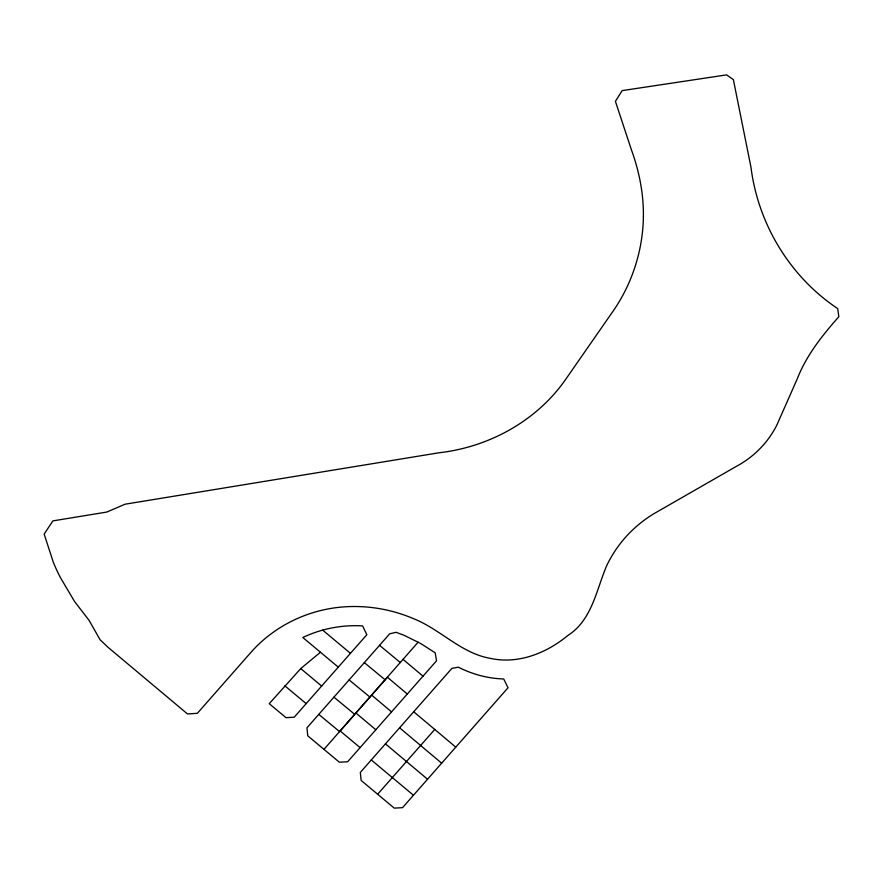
<?xml version="1.0" encoding="UTF-8"?>
<svg xmlns="http://www.w3.org/2000/svg" width="883" height="883" viewBox="0 0 883 883"><rect width="100%" height="100%" fill="white"/><g stroke="black" fill="none" stroke-linecap="round" stroke-linejoin="round"><path stroke-width="1.32" d="M320.452 652.239L300.739 668.586L269.238 703.674L286.037 717.702L294.26 717.173L366.842 634.711L362.615 625.915C342.107 624.656 321.368 628.685 302.814 637.504L338.288 667.14M418.156 642.162L323.962 749.358L307.748 735.815L306.975 727.791L389.69 633.806L396.07 632.316L404.05 635.274L420.772 643.575L435.198 652.824L436.544 660.793L347.659 761.742L339.359 762.217L323.962 749.358M371.279 759.954L360.33 772.415L361.147 780.451L394.26 808.122L402.527 807.669L508.034 687.758L503.707 678.961C487.946 678.519 472.35 674.347 458.343 667.162L451.886 668.398L371.279 759.954L413.454 795.241M377.637 794.225L434.756 729.446L455.76 747.128M364.326 662.636L385.098 679.778M349.127 679.921L369.911 697.073M333.917 697.162L354.723 714.347L339.569 731.61L318.774 714.402M379.547 645.341L400.275 662.504M284.867 685.837L306.18 703.63M322.67 630.12L350.463 653.332M300.739 668.586L321.655 686.058M340.154 730.947L360.087 747.614M413.708 711.764L434.756 729.446M375.827 729.733L355.915 713.011L387.35 677.206L407.284 694.016M385.452 743.872L427.538 779.225M403.023 659.369L423.001 676.168M371.633 695.098L391.555 711.875M399.591 727.802L441.643 763.188M643.398 216.203C643.001 250.662 631.864 284.812 611.875 312.88L566.158 378.675C537.328 420.595 489.348 447.03 439.149 452.758L125.099 504.204L106.777 512.063L52.903 520.882L44.15 534.072L53.245 562.052A163.653 155.651 25.2 0 0 60.596 577.912L74.602 601.577L89.139 620.44L100.055 639.711L108.134 647.405L187.505 713.95L197.351 713.309L249.834 653.619C267.13 633.508 290.562 618.928 316.07 611.776A142.903 135.905 25.2 0 1 332.328 608.199C359.701 603.95 388.09 607.802 413.531 618.663C440.429 629.314 460.959 653.221 490.175 658.321C518.111 664.535 546.5 653.166 567.901 635.451C591.974 620.032 596.257 590.308 606.566 565.97A129.834 123.477 25.2 0 1 614.502 551.743C624.447 536.323 638.056 523.387 653.696 513.829L735.936 466.599C753.541 457.306 768.155 442.604 776.996 424.745L797.294 378.752C806.444 355.286 822.305 335.385 838.85 316.721L837.702 308.597C789.888 276.721 758.111 224.039 750.958 167.174L733.376 79.625L726.566 74.878L622.162 90.618L615.407 101.335L631.389 149.757C639.137 171.004 643.641 193.532 643.398 216.203"/></g></svg>
